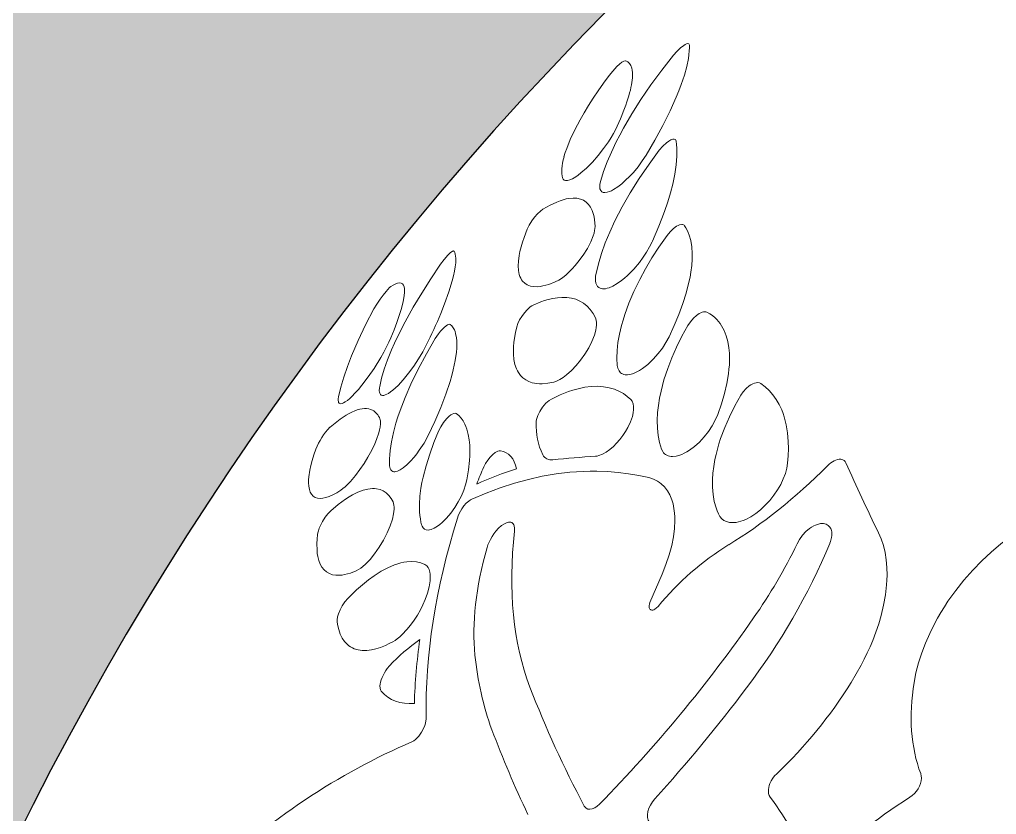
# Model space of a CAD drawing. Extents: x -180 to 858, y -94 to 522.
# Drawn here: x 282.27 to 293.26, y 199.2 to 208.13 of the extents above; entities that cross this region are included whole.
import ezdxf

# ---------------------------------------------------------------- set-up
doc = ezdxf.new("R2010")
doc.units = 0
doc.header["$LTSCALE"] = 7
doc.header["$MEASUREMENT"] = 0
doc.layers.add('3', color=3, linetype='CONTINUOUS', lineweight=30)
doc.layers.add('8', color=250, linetype='CONTINUOUS', lineweight=15)

msp = doc.modelspace()

# ---------------------------------------------------------------- hatches: boundary and pattern name
at = {"layer": '8'}
h = msp.add_hatch(dxfattribs=at)
h.set_pattern_fill('DOTS', color=256, scale=15)
edge = h.paths.add_edge_path()
edge.add_arc((200.0873, 158.6719), 80, 0.713621, 5.674838)
edge.add_line((279.6952, 166.5825), (278.8751, 174.8353))
edge.add_arc((338.5811, 180.7683), 60, 180, 185.674838, ccw=False)
edge.add_line((278.5811, 180.7683), (278.5811, 183.2683))
edge.add_arc((313.9889, 183.2683), 35.4078, 134.59211, 180, ccw=False)
edge.add_arc((279.1615, 218.5951), 14.2, 314.59211, 353.01513)
edge.add_line((293.2561, 216.8683), (299.9455, 271.4683))
edge.add_line((299.9455, 271.4683), (290.5106, 271.4683))
edge.add_arc((290.5106, 268.4683), 3, -6.98487, 90, ccw=False)
edge.add_line((293.4884, 268.1034), (287.3006, 217.5979))
edge.add_arc((279.1615, 218.5951), 8.2, 314.59211, 353.01513, ccw=False)
edge.add_arc((313.9889, 183.2683), 41.4078, 134.59211, 180)
edge.add_line((272.5811, 183.2683), (272.5811, 180.7683))
edge.add_arc((338.5811, 180.7683), 66, 180, 185.674838)
edge.add_line((272.9045, 174.242), (273.7246, 165.9892))
edge.add_arc((200.0873, 158.6719), 74, 0.713621, 5.674838, ccw=False)
edge.add_line((274.0815, 159.5935), (275.1792, 71.4672))
edge.add_arc((251.1811, 71.1683), 24, -7.18144, 0.71362, ccw=False)
edge.add_line((274.9928, 68.168), (272.8635, 51.2687))
edge.add_arc((308.5811, 46.7683), 36, 172.81856, 180)
edge.add_line((272.5811, 46.7683), (272.5811, 28.5536))
edge.add_line((272.5811, 28.5536), (277.283, 31.2683))
edge.add_arc((279.8811, 32.7683), 3, 102.61589, 210.00002, ccw=False)
edge.add_arc((317.6926, 42.7683), 39.1115, 180, 190.41795, ccw=False)
edge.add_line((278.5811, 42.7683), (278.5811, 46.7683))
edge.add_arc((308.5811, 46.7683), 30, 172.81856, 180, ccw=False)
edge.add_line((278.8164, 50.5186), (280.9457, 67.4179))
edge.add_arc((251.1811, 71.1683), 30, 352.81856, 360.71362)
edge.add_line((281.1787, 71.5419), (280.955, 89.5054))
edge.add_spline(control_points=[(280.955, 89.5054), (280.6085, 89.5489), (280.19, 89.6158), (279.7098, 89.5857), (279.4541, 89.5699)], knot_values=[1.1087943, 1.1087943, 1.1087943, 1.1087943, 1.6597334, 2.3260541, 2.3260541, 2.3260541, 2.3260541], degree=3, periodic=0)
edge.add_spline(control_points=[(279.4541, 89.5699), (278.933, 89.5377), (277.6799, 89.4633), (278.3579, 92.4753), (278.1687, 93.9777), (277.9127, 96.1116), (278.7934, 95.8714), (279.3774, 95.7298)], knot_values=[2.3260541, 2.3260541, 2.3260541, 2.3260541, 3.683983, 5.7897386, 8.8975835, 9.6671171, 11.0684498, 11.0684498, 11.0684498, 11.0684498], degree=3, periodic=0)
edge.add_spline(control_points=[(279.3774, 95.7298), (279.5328, 95.6921), (280.0877, 95.5619), (280.5627, 95.5572), (280.8792, 95.5924)], knot_values=[11.0684498, 11.0684498, 11.0684498, 11.0684498, 11.4413632, 12.3908823, 12.3908823, 12.3908823, 12.3908823], degree=3, periodic=0)
edge.add_line((280.8792, 95.5924), (280.0811, 159.6683))
h.paths.add_polyline_path([(276.0225, 115.5977), (279.2365, 115.6377), (279.1805, 120.1374), (275.9665, 120.0973)], flags=24)
h.paths.add_polyline_path([(297.9797, 259.8292), (299.0183, 269.5021), (294.544, 269.9825), (293.5054, 260.3096)], flags=24)
h.paths.add_polyline_path([(277.3374, 33.6102), (277.3374, 42.9959), (272.8374, 42.9959), (272.8374, 33.6102)], flags=25)

# ---------------------------------------------------------------- linework, layer by layer
at = {"layer": '3'}
for radius in [41.4078, 35.4078]:
    msp.add_arc((313.9889, 183.2683), radius, 134.59211, 180, dxfattribs=at)
at = {"layer": '8'}
msp.add_line((289.495, 201.8948), (289.3589, 201.5757), dxfattribs=at)
for points in [[(289.8025, 207.8408), (289.803, 207.8091), (289.8017, 207.7753), (289.7978, 207.7339), (289.7915, 207.6899), (289.7731, 207.6008), (289.7461, 207.5031), (289.7108, 207.3975), (289.6845, 207.3276), (289.6549, 207.2549), (289.5862, 207.1016), (289.5049, 206.9386), (289.4151, 206.7742), (289.3149, 206.6042)], [(289.6219, 207.7271), (289.6605, 207.771), (289.702, 207.8106), (289.7392, 207.8389), (289.756, 207.8488), (289.7704, 207.8552), (289.7851, 207.8582), (289.7955, 207.8556), (289.8012, 207.8479), (289.8025, 207.8408)], [(288.8048, 206.3194), (288.8375, 206.422), (288.8776, 206.5288), (288.9248, 206.6391), (288.9788, 206.7527), (289.0185, 206.83), (289.0609, 206.9085), (289.154, 207.0682), (289.2574, 207.2309), (289.3703, 207.3956), (289.492, 207.5613), (289.6219, 207.7271)], [(288.8998, 207.4995), (288.9404, 207.5501), (288.9864, 207.5996), (289.0156, 207.6268), (289.0423, 207.648), (289.0644, 207.6613), (289.0782, 207.6655), (289.0829, 207.6651)], [(289.0829, 207.6651), (289.0962, 207.6602), (289.1084, 207.6536), (289.1192, 207.6454), (289.1289, 207.6355), (289.1446, 207.6113), (289.1555, 207.581), (289.1599, 207.5591), (289.1626, 207.5351), (289.1634, 207.5054), (289.162, 207.473)], [(288.3921, 206.5869), (288.4057, 206.6328), (288.4221, 206.6807), (288.4629, 206.782), (288.5138, 206.8899), (288.5742, 207.0035), (288.6195, 207.0821), (288.6686, 207.1625), (288.7213, 207.2446), (288.7776, 207.3284), (288.8371, 207.4133), (288.8998, 207.4995)], [(288.9911, 206.929), (288.9721, 206.8896), (288.9494, 206.8476), (288.9222, 206.8015), (288.8916, 206.754), (288.8376, 206.6778), (288.7773, 206.6014), (288.7124, 206.5276), (288.6454, 206.46), (288.5828, 206.4047), (288.5527, 206.3814), (288.524, 206.3613), (288.4884, 206.3401), (288.4568, 206.3258), (288.4297, 206.3187), (288.4101, 206.3183), (288.3947, 206.3233), (288.3835, 206.3333), (288.3767, 206.348)], [(289.6536, 206.7618), (289.6582, 206.7241), (289.6612, 206.6844), (289.6623, 206.6394), (289.6612, 206.5921), (289.6534, 206.495), (289.6379, 206.3905), (289.6146, 206.2789), (289.5893, 206.1809), (289.5587, 206.0788), (289.523, 205.973), (289.4929, 205.8913), (289.4599, 205.8079), (289.3857, 205.6365), (289.3825, 205.6295)], [(289.4643, 206.661), (289.5025, 206.7056), (289.544, 206.7442), (289.5698, 206.7632), (289.5938, 206.7768), (289.6151, 206.7842), (289.6326, 206.785), (289.6452, 206.7792), (289.6507, 206.7718), (289.6536, 206.7618)], [(288.7521, 205.2737), (288.7787, 205.3848), (288.8136, 205.5001), (288.8563, 205.6188), (288.9066, 205.7406), (288.9641, 205.8648), (289.0035, 205.9434), (289.0456, 206.0227), (289.1372, 206.1826), (289.2384, 206.3435), (289.3485, 206.5044), (289.4643, 206.661)], [(289.3149, 206.6042), (289.2727, 206.5397), (289.2246, 206.4748), (289.172, 206.4115), (289.1292, 206.3651), (289.0851, 206.3218), (289.0416, 206.2834), (288.9987, 206.2501), (288.9488, 206.2175), (288.9253, 206.2052), (288.9032, 206.1955), (288.8764, 206.1872), (288.8531, 206.1841), (288.8334, 206.1862), (288.8168, 206.1938), (288.8047, 206.2067), (288.797, 206.2246), (288.7943, 206.2397), (288.7938, 206.2569), (288.7957, 206.2785), (288.8048, 206.3194)], [(288.1551, 205.9962), (288.2359, 206.0423), (288.3118, 206.0781), (288.3486, 206.0924), (288.3839, 206.1039), (288.4161, 206.1123), (288.4469, 206.1182), (288.4943, 206.1226), (288.5377, 206.1204), (288.577, 206.1119), (288.6122, 206.0971), (288.6431, 206.0761), (288.6692, 206.05), (288.6913, 206.0184), (288.7093, 205.9815), (288.7234, 205.9394), (288.7301, 205.9104), (288.7353, 205.8795), (288.7392, 205.8431), (288.7411, 205.8045)], [(287.9782, 205.7738), (288.0006, 205.8187), (288.0316, 205.8677), (288.0617, 205.9075), (288.0946, 205.9447), (288.126, 205.9745), (288.1551, 205.9962)], [(288.7411, 205.8045), (288.7401, 205.782), (288.7365, 205.7569), (288.7297, 205.728), (288.7201, 205.6969), (288.6939, 205.6324), (288.6754, 205.5947), (288.6546, 205.5565), (288.6062, 205.4795), (288.5493, 205.4024), (288.5174, 205.3641), (288.484, 205.3273), (288.4499, 205.2927), (288.4156, 205.2612), (288.3734, 205.2273), (288.3322, 205.1996), (288.2944, 205.18)], [(289.551, 205.7016), (289.5849, 205.7429), (289.6227, 205.7791), (289.6588, 205.8054), (289.6764, 205.8149), (289.6927, 205.8216), (289.716, 205.826), (289.7263, 205.8253), (289.7352, 205.8226), (289.7423, 205.8182), (289.7478, 205.8121)], [(289.7478, 205.8121), (289.763, 205.7887), (289.7768, 205.7635), (289.7893, 205.7361), (289.8003, 205.7069), (289.8175, 205.6444), (289.8286, 205.5755), (289.8336, 205.5009), (289.833, 205.4345), (289.8282, 205.3645), (289.8191, 205.2912), (289.8095, 205.2343), (289.7976, 205.1758), (289.7668, 205.0544), (289.7298, 204.9362), (289.685, 204.814), (289.6328, 204.6891), (289.5738, 204.5626)], [(288.2944, 205.18), (288.2224, 205.1525), (288.1871, 205.142), (288.1534, 205.1342), (288.1238, 205.1293), (288.0958, 205.1266), (288.0524, 205.1271), (288.0135, 205.1337), (287.9793, 205.1464), (287.95, 205.165), (287.9256, 205.1892), (287.9145, 205.2045), (287.9048, 205.2213), (287.896, 205.241), (287.8889, 205.2623), (287.8796, 205.3079), (287.8764, 205.359), (287.8788, 205.4151), (287.8869, 205.4757), (287.8964, 205.5234), (287.9088, 205.5732), (287.9243, 205.6262), (287.9427, 205.6811), (287.9782, 205.7738)], [(288.9919, 204.2415), (288.9872, 204.3225), (288.9897, 204.4083), (288.9992, 204.4983), (289.0155, 204.5921), (289.0384, 204.6892), (289.0559, 204.7513), (289.0758, 204.8143), (289.1228, 204.9427), (289.1787, 205.0736), (289.2432, 205.206), (289.3095, 205.3286), (289.3818, 205.4504), (289.4601, 205.5717), (289.551, 205.7016)], [(289.3825, 205.6295), (289.3546, 205.5735), (289.3215, 205.5162), (289.2824, 205.4566), (289.2394, 205.3982), (289.176, 205.323), (289.1416, 205.2867), (289.1065, 205.2525), (289.0727, 205.2226), (289.0389, 205.1952), (288.9901, 205.1607), (288.9431, 205.1335), (288.899, 205.1145), (288.8783, 205.1082), (288.8587, 205.1041), (288.8263, 205.1026), (288.8119, 205.1046), (288.7988, 205.1085), (288.7834, 205.1166), (288.7706, 205.1278), (288.7603, 205.142), (288.7509, 205.1645), (288.7459, 205.1913), (288.7453, 205.2218), (288.7475, 205.2469), (288.7521, 205.2737)], [(287.0025, 205.3781), (287.0426, 205.4321), (287.0853, 205.4812), (287.1133, 205.5076), (287.1364, 205.5242), (287.1441, 205.5275), (287.1503, 205.5285), (287.1548, 205.5273), (287.1578, 205.524)], [(287.1578, 205.524), (287.1639, 205.5097), (287.1687, 205.4935), (287.1728, 205.4711), (287.1749, 205.4461), (287.174, 205.3941), (287.1694, 205.35), (287.1615, 205.3017), (287.1504, 205.2489), (287.1361, 205.1923), (287.0986, 205.069), (287.0497, 204.9329), (287.0071, 204.8264)], [(286.3191, 204.006), (286.3409, 204.0997), (286.3709, 204.1998), (286.4086, 204.3055), (286.4535, 204.4163), (286.4873, 204.4925), (286.524, 204.5706), (286.6056, 204.7313), (286.6975, 204.8973), (286.7918, 205.0554), (286.8938, 205.2161), (287.0025, 205.3781)], [(286.446, 205.1297), (286.4706, 205.1447), (286.493, 205.1562), (286.5195, 205.1659), (286.5421, 205.1694), (286.5608, 205.1669), (286.5757, 205.1585), (286.5869, 205.1446), (286.5946, 205.1253), (286.598, 205.1075), (286.5996, 205.087), (286.599, 205.0593), (286.596, 205.0281), (286.5829, 204.9556), (286.5607, 204.8708), (286.5388, 204.8008), (286.5125, 204.7251), (286.4809, 204.6414), (286.4449, 204.5524)], [(286.2549, 204.8789), (286.2856, 204.9294), (286.3233, 204.9851), (286.3572, 205.0308), (286.3918, 205.0739), (286.4308, 205.1163), (286.446, 205.1297)], [(288.0448, 204.9188), (288.1314, 204.9551), (288.1734, 204.9697), (288.2143, 204.9818), (288.2672, 204.9942), (288.3181, 205.0023), (288.3669, 205.0061), (288.4226, 205.0049), (288.475, 204.9977), (288.524, 204.9844), (288.5696, 204.9652), (288.6114, 204.9401), (288.6513, 204.9079), (288.687, 204.8695), (288.7185, 204.8253), (288.7458, 204.7753)], [(285.8572, 203.8869), (285.8831, 203.9956), (285.9163, 204.1094), (285.9566, 204.2281), (286.0038, 204.3511), (286.0389, 204.4353), (286.0768, 204.5212), (286.1606, 204.6974), (286.2549, 204.8789)], [(287.8608, 204.6754), (287.8733, 204.7125), (287.8928, 204.7529), (287.9171, 204.7927), (287.946, 204.8319), (287.9774, 204.8673), (288.0122, 204.8984), (288.0291, 204.9102), (288.0448, 204.9188)], [(289.785, 204.6902), (289.8136, 204.7332), (289.8481, 204.773), (289.8805, 204.8021), (289.9135, 204.8246), (289.9298, 204.833), (289.9457, 204.8393), (289.9607, 204.8431), (289.9748, 204.8445), (289.9872, 204.8434), (289.9981, 204.8398)], [(289.9981, 204.8398), (290.0314, 204.822), (290.0626, 204.8011), (290.0916, 204.7772), (290.1117, 204.7576), (290.1305, 204.7365), (290.1485, 204.7132), (290.1651, 204.6883), (290.1938, 204.6345), (290.2171, 204.5748), (290.2347, 204.5097), (290.2467, 204.4395), (290.2522, 204.3789), (290.2539, 204.3153), (290.2519, 204.2492), (290.2478, 204.1979), (290.2418, 204.1454), (290.2235, 204.0369), (290.1972, 203.9246), (290.1632, 203.8091), (290.1218, 203.6912)], [(287.1136, 204.7009), (287.1312, 204.6847), (287.1463, 204.6649), (287.159, 204.6416), (287.167, 204.622), (287.1736, 204.6005), (287.183, 204.5522), (287.1862, 204.5169), (287.1873, 204.4789), (287.1861, 204.4368), (287.1826, 204.392), (287.1691, 204.2967), (287.1472, 204.1926), (287.1305, 204.1275), (287.1109, 204.0599), (287.0639, 203.918), (287.0066, 203.7684), (286.9395, 203.6129), (286.8634, 203.4529)], [(286.9448, 204.5429), (286.9822, 204.5984), (287.003, 204.6249), (287.0244, 204.6492), (287.0451, 204.6696), (287.0652, 204.6863), (287.0819, 204.6971), (287.0958, 204.7029), (287.106, 204.7038), (287.1136, 204.7009)], [(288.7458, 204.7753), (288.7539, 204.7517), (288.7578, 204.7238), (288.7577, 204.6922), (288.755, 204.6664), (288.75, 204.639), (288.7337, 204.5803), (288.7068, 204.5117), (288.6712, 204.4407), (288.6282, 204.3694), (288.5788, 204.2998), (288.529, 204.2395), (288.4761, 204.1842), (288.4214, 204.1357), (288.3819, 204.1063), (288.3434, 204.0824), (288.3086, 204.0656), (288.276, 204.0546)], [(288.276, 204.0546), (288.2087, 204.0408), (288.1457, 204.0348), (288.1155, 204.0348), (288.0865, 204.0368), (288.0598, 204.0407), (288.0345, 204.0465), (287.9961, 204.0598), (287.9615, 204.0781), (287.9305, 204.101), (287.9035, 204.1285), (287.8803, 204.1604), (287.8683, 204.1816), (287.8577, 204.2042), (287.8409, 204.2536), (287.8296, 204.3082), (287.8239, 204.3678), (287.8232, 204.4099), (287.8248, 204.454), (287.8287, 204.5), (287.835, 204.5477), (287.8462, 204.6105), (287.8608, 204.6754)], [(289.4888, 203.3018), (289.4768, 203.3377), (289.4666, 203.375), (289.4511, 203.4532), (289.4424, 203.5362), (289.4403, 203.6232), (289.4448, 203.714), (289.4534, 203.7921), (289.4663, 203.8722), (289.4834, 203.954), (289.4989, 204.0163), (289.5166, 204.0793), (289.5587, 204.2071), (289.6054, 204.3274), (289.6587, 204.4479), (289.7185, 204.5687), (289.785, 204.6902)], [(286.4449, 204.5524), (286.4233, 204.5035), (286.3976, 204.451), (286.3665, 204.3923), (286.3319, 204.3311), (286.2556, 204.2086), (286.1891, 204.1124), (286.1189, 204.0201), (286.079, 203.9721), (286.0397, 203.9282), (286.0102, 203.8978), (285.9821, 203.8713), (285.9559, 203.8492), (285.9322, 203.8318), (285.9136, 203.8209), (285.8974, 203.8139), (285.8827, 203.8108), (285.8708, 203.8122), (285.8628, 203.8172), (285.8572, 203.8254), (285.8542, 203.8347), (285.8529, 203.846), (285.8537, 203.8648), (285.8572, 203.8869)], [(286.431, 203.112), (286.4292, 203.1506), (286.4292, 203.1909), (286.4315, 203.2378), (286.436, 203.2866), (286.4506, 203.3837), (286.4728, 203.4863), (286.5021, 203.5938), (286.524, 203.6631), (286.5484, 203.734), (286.6047, 203.8799), (286.6706, 204.0306), (286.7525, 204.1988), (286.8442, 204.3702), (286.9448, 204.5429)], [(289.5738, 204.5626), (289.5393, 204.499), (289.4982, 204.4354), (289.4524, 204.3747), (289.396, 204.3109), (289.3358, 204.2537), (289.3048, 204.2284), (289.2738, 204.2055), (289.243, 204.1857), (289.2128, 204.1689), (289.1882, 204.1574), (289.1643, 204.1484), (289.134, 204.1402), (289.1056, 204.1365), (289.0797, 204.1376), (289.0651, 204.1406), (289.0516, 204.1454), (289.0395, 204.1519), (289.0285, 204.1601), (289.0189, 204.17), (289.0107, 204.1816), (288.9984, 204.2089), (288.9919, 204.2415)], [(286.8429, 204.4694), (286.8025, 204.3937), (286.756, 204.3153), (286.7025, 204.2342), (286.6449, 204.1552), (286.5847, 204.0811), (286.5257, 204.0172), (286.4967, 203.9892), (286.4686, 203.9644), (286.4421, 203.9438), (286.4172, 203.9271), (286.3988, 203.917), (286.3819, 203.9098), (286.365, 203.9053), (286.3506, 203.9045)], [(290.3819, 203.9061), (290.4087, 203.9449), (290.4408, 203.9808), (290.4758, 204.0108), (290.4952, 204.0239), (290.5147, 204.0346), (290.5335, 204.0425), (290.5516, 204.0475), (290.5722, 204.0496), (290.5907, 204.0471), (290.6063, 204.04)], [(286.3506, 203.9045), (286.3369, 203.9082), (286.3265, 203.9164), (286.3193, 203.9289), (286.316, 203.9408), (286.3144, 203.9548), (286.3161, 203.9884), (286.3191, 204.006)], [(288.2497, 203.8623), (288.3479, 203.9094), (288.4439, 203.9473), (288.4914, 203.963), (288.5381, 203.9764), (288.583, 203.9871), (288.6271, 203.9954), (288.6994, 204.0044), (288.7689, 204.0066), (288.8354, 204.0023), (288.8988, 203.9914), (288.9587, 203.974), (289.015, 203.9501), (289.0606, 203.9244), (289.1032, 203.894), (289.1429, 203.8592)], [(290.6063, 204.04), (290.6556, 204.0028), (290.701, 203.9604), (290.7423, 203.9128), (290.7795, 203.8602), (290.8124, 203.8028), (290.8409, 203.7409), (290.8555, 203.7024), (290.8685, 203.6625), (290.8805, 203.6194), (290.8907, 203.5747), (290.9055, 203.4832), (290.9137, 203.3867), (290.9153, 203.3076), (290.9129, 203.2259), (290.9063, 203.142)], [(288.0779, 203.5986), (288.0791, 203.6161), (288.0827, 203.6353), (288.0963, 203.6769), (288.1197, 203.7242), (288.1504, 203.7709), (288.1692, 203.7941), (288.1893, 203.8158), (288.2074, 203.8327), (288.2255, 203.8471), (288.2497, 203.8623)], [(289.1429, 203.8592), (289.1586, 203.8382), (289.1693, 203.8115), (289.1746, 203.7799), (289.1747, 203.7457), (289.1701, 203.7085), (289.161, 203.6689), (289.1515, 203.6381), (289.1396, 203.6065), (289.1095, 203.5426), (289.0835, 203.4973), (289.0539, 203.4526), (289.0204, 203.4085), (288.9844, 203.3671), (288.9471, 203.3296), (288.9087, 203.2966), (288.8661, 203.2662), (288.8244, 203.243), (288.7846, 203.2277), (288.7655, 203.2232), (288.7474, 203.2209)], [(290.1284, 202.5723), (290.1143, 202.6056), (290.1019, 202.6403), (290.0821, 202.7135), (290.0689, 202.7911), (290.0624, 202.8729), (290.0624, 202.9581), (290.0672, 203.0315), (290.0763, 203.1068), (290.0897, 203.1835), (290.1024, 203.2419), (290.1173, 203.301), (290.1347, 203.3607), (290.1541, 203.421), (290.1994, 203.5424), (290.2528, 203.6643), (290.3138, 203.7858), (290.3819, 203.9061)], [(286.3222, 203.6429), (286.3262, 203.6316), (286.3287, 203.6184), (286.3296, 203.5868), (286.325, 203.5491), (286.3184, 203.5174), (286.309, 203.4831), (286.2829, 203.4087), (286.2629, 203.3611), (286.2403, 203.3126), (286.2147, 203.2623), (286.186, 203.2105), (286.143, 203.1396), (286.0963, 203.07), (286.0473, 203.0045), (285.9906, 202.9376), (285.9601, 202.9057), (285.9301, 202.8776), (285.9052, 202.8569), (285.8817, 202.8399)], [(286.9824, 203.5041), (287.0069, 203.5525), (287.038, 203.6007), (287.0691, 203.6395), (287.102, 203.6722), (287.1181, 203.685), (287.1334, 203.6948), (287.1517, 203.7027), (287.1673, 203.7047), (287.1794, 203.7009)], [(287.1794, 203.7009), (287.2086, 203.6781), (287.2347, 203.6506), (287.2578, 203.6185), (287.2779, 203.5819), (287.2895, 203.5551), (287.2998, 203.5265), (287.3161, 203.4639), (287.3256, 203.4066), (287.3313, 203.3448), (287.3332, 203.2789), (287.3322, 203.2268), (287.3291, 203.1726), (287.318, 203.0668), (287.2998, 202.9549)], [(290.1218, 203.6912), (290.0936, 203.6266), (290.0581, 203.5619), (290.0168, 203.4992), (289.9687, 203.4378), (289.9159, 203.3808), (289.8602, 203.3302), (289.8044, 203.2885), (289.7749, 203.2699), (289.7455, 203.2538), (289.7192, 203.2417), (289.6933, 203.2318), (289.6523, 203.221), (289.6136, 203.2172), (289.5956, 203.2181), (289.5787, 203.2208), (289.5632, 203.2251), (289.5487, 203.2313), (289.5355, 203.2392), (289.5234, 203.2487), (289.5127, 203.2598), (289.5033, 203.2724), (289.4888, 203.3018)], [(286.7911, 202.4487), (286.7829, 202.4817), (286.7764, 202.5163), (286.771, 202.5563), (286.7676, 202.5979), (286.7663, 202.6815), (286.7718, 202.7703), (286.7837, 202.8637), (286.7942, 202.9241), (286.8072, 202.986), (286.84, 203.1136), (286.8816, 203.2456), (286.9284, 203.3737), (286.9824, 203.5041)], [(286.8634, 203.4529), (286.8178, 203.3695), (286.7649, 203.2876), (286.7361, 203.2481), (286.706, 203.2103), (286.6653, 203.1641), (286.625, 203.1243), (286.5845, 203.0908), (286.5497, 203.0678), (286.5177, 203.0529), (286.5023, 203.0485), (286.4881, 203.0467), (286.477, 203.0472), (286.467, 203.0495), (286.4539, 203.0568), (286.4438, 203.068), (286.4365, 203.0831), (286.433, 203.0967), (286.431, 203.112)], [(285.5941, 202.7585), (285.5717, 202.773), (285.5533, 202.793), (285.5389, 202.8183), (285.5285, 202.8487), (285.5221, 202.8836), (285.5196, 202.923), (285.5201, 202.9552), (285.5227, 202.9895), (285.5338, 203.0641), (285.5454, 203.1178), (285.5602, 203.1745), (285.5786, 203.2355), (285.6, 203.299)], [(287.491, 203.1009), (287.5107, 203.1388), (287.5349, 203.1761), (287.5619, 203.2105), (287.5901, 203.2392), (287.6192, 203.2623), (287.6466, 203.2771), (287.6629, 203.2816), (287.6772, 203.2818)], [(291.3547, 203.1134), (291.3738, 203.1311), (291.394, 203.1471), (291.4128, 203.1596), (291.4317, 203.1699), (291.4506, 203.1781), (291.4693, 203.1838), (291.4873, 203.1868), (291.5042, 203.1872), (291.5171, 203.1853), (291.5291, 203.1815), (291.5432, 203.1734), (291.5547, 203.162), (291.563, 203.1478)], [(287.3569, 202.74), (287.5166, 202.8075), (287.6756, 202.8668), (287.834, 202.918), (287.9914, 202.9609), (288.1479, 202.9956), (288.3032, 203.0221), (288.4573, 203.0405), (288.5338, 203.0466), (288.6101, 203.0507), (288.6858, 203.0527), (288.7612, 203.0528), (288.881, 203.0486), (288.9996, 203.0392), (289.117, 203.0247), (289.2332, 203.0051), (289.3481, 202.9804)], [(290.9063, 203.142), (290.8973, 203.0861), (290.8815, 203.0279), (290.8584, 202.9663), (290.8293, 202.9048), (290.7933, 202.8424), (290.7521, 202.7818), (290.7059, 202.7236), (290.6557, 202.6692), (290.6031, 202.6203), (290.5483, 202.5769), (290.4921, 202.5401), (290.4355, 202.5106), (290.4077, 202.499), (290.3802, 202.4896), (290.3532, 202.4824), (290.3269, 202.4776), (290.2889, 202.4748), (290.2533, 202.4775), (290.2207, 202.4858), (290.1916, 202.4996), (290.1662, 202.5189), (290.145, 202.5433), (290.1284, 202.5723)], [(287.2998, 202.9549), (287.286, 202.8983), (287.265, 202.8378), (287.238, 202.7755), (287.2032, 202.7092), (287.1629, 202.6439), (287.1181, 202.5816), (287.0704, 202.5249), (287.0202, 202.4748), (286.9951, 202.4534), (286.9703, 202.4348), (286.9327, 202.4117), (286.8976, 202.3969), (286.8812, 202.3928), (286.8658, 202.3909), (286.8424, 202.3929), (286.8228, 202.4012), (286.8071, 202.4155), (286.7957, 202.4353), (286.7911, 202.4487)], [(289.3481, 202.9804), (289.3983, 202.9644), (289.4219, 202.9538), (289.4444, 202.9415), (289.4659, 202.9276), (289.4862, 202.912), (289.5232, 202.8759), (289.5555, 202.8336), (289.5825, 202.7854), (289.6043, 202.7318), (289.6181, 202.6847), (289.6283, 202.6344), (289.6351, 202.5814), (289.6378, 202.5399), (289.6386, 202.4971), (289.6344, 202.4079), (289.6225, 202.3148), (289.6034, 202.2185), (289.5749, 202.1118), (289.5387, 202.004), (289.495, 201.8948)], [(285.7685, 202.608), (285.8532, 202.6785), (285.9353, 202.7381), (285.9753, 202.7637), (286.0143, 202.7862), (286.0745, 202.816), (286.1319, 202.8379), (286.186, 202.8518), (286.2367, 202.8576), (286.2607, 202.8574), (286.2837, 202.8554), (286.3235, 202.8463), (286.3598, 202.8308), (286.3927, 202.8088), (286.4221, 202.7806), (286.4477, 202.7465), (286.4698, 202.7068)], [(287.194, 202.5261), (287.2027, 202.5506), (287.2138, 202.576), (287.2435, 202.6287), (287.2673, 202.6619), (287.2932, 202.6918), (287.3203, 202.7167), (287.3389, 202.7302), (287.3569, 202.74)], [(286.4698, 202.7068), (286.4757, 202.6908), (286.4796, 202.6722), (286.4816, 202.6501), (286.4814, 202.6258), (286.4751, 202.5727), (286.4615, 202.5136), (286.4366, 202.4383), (286.4032, 202.3594), (286.3623, 202.2793), (286.315, 202.2003), (286.2626, 202.1251), (286.211, 202.0618), (286.1579, 202.0068), (286.1314, 201.9834), (286.1053, 201.9633), (286.0802, 201.9469), (286.0562, 201.9343)], [(285.6204, 202.3426), (285.6238, 202.3617), (285.6297, 202.3832), (285.64, 202.4125), (285.6532, 202.443), (285.6775, 202.4893), (285.706, 202.5346), (285.737, 202.5752), (285.7685, 202.608)], [(287.5269, 202.1946), (287.5367, 202.2244), (287.5492, 202.2548), (287.5647, 202.2865), (287.5827, 202.3176), (287.6032, 202.3484), (287.6256, 202.3776), (287.6569, 202.4121), (287.6894, 202.4408), (287.7223, 202.4628), (287.7528, 202.4757), (287.7673, 202.479), (287.7809, 202.4798), (287.7931, 202.4783), (287.8037, 202.4745), (287.8125, 202.4689), (287.8199, 202.4613), (287.8264, 202.4513), (287.8313, 202.4395), (287.8364, 202.4122), (287.8355, 202.3784)], [(291.014, 202.2383), (291.041, 202.2865), (291.0747, 202.3324), (291.1134, 202.3741), (291.1546, 202.4089), (291.1775, 202.4244), (291.2007, 202.4377), (291.2218, 202.4477), (291.2429, 202.4555), (291.2782, 202.4637), (291.311, 202.4647), (291.3262, 202.4623), (291.3404, 202.458), (291.3534, 202.4518), (291.3651, 202.4437), (291.38, 202.4283), (291.3916, 202.4094), (291.3994, 202.3877), (291.4029, 202.3696), (291.4041, 202.3504), (291.4033, 202.3288), (291.4002, 202.3063), (291.3882, 202.2611), (291.381, 202.2421)], [(286.0562, 201.9343), (285.9897, 201.9081), (285.9566, 201.898), (285.9247, 201.8904), (285.8966, 201.8857), (285.8698, 201.8831), (285.8274, 201.8836), (285.7886, 201.8899), (285.7534, 201.9022), (285.722, 201.9201), (285.6946, 201.9436), (285.6702, 201.9738), (285.6501, 202.0094), (285.6344, 202.0501), (285.623, 202.0958), (285.6176, 202.1287), (285.6141, 202.1637), (285.6125, 202.2389), (285.6151, 202.2896), (285.6204, 202.3426)], [(291.9301, 202.3617), (291.9604, 202.2922), (291.985, 202.2182), (292.0039, 202.1399), (292.0171, 202.0577), (292.0244, 201.9722), (292.0262, 201.8837), (292.0246, 201.8293), (292.0209, 201.7741), (292.0078, 201.6616), (291.9871, 201.5469), (291.959, 201.4306), (291.9317, 201.3374), (291.9001, 201.2437), (291.8642, 201.1499), (291.8351, 201.0802), (291.8037, 201.0109), (291.7699, 200.9408), (291.7339, 200.8711), (291.6797, 200.7736), (291.6219, 200.6775)], [(292.3293, 200.6775), (292.351, 200.7878), (292.3797, 200.8986), (292.4151, 201.0096), (292.457, 201.1202), (292.5051, 201.2299), (292.5591, 201.3385), (292.5938, 201.4022), (292.6305, 201.4652), (292.6698, 201.5287), (292.7108, 201.5913), (292.7975, 201.7124), (292.8905, 201.8293), (292.9894, 201.9413), (293.0905, 202.0448), (293.1961, 202.1429), (293.3059, 202.235), (293.391, 202.3003), (293.4777, 202.3617)], [(285.9603, 201.6225), (286.01, 201.6719), (286.0598, 201.7188), (286.1263, 201.7771), (286.1925, 201.8303), (286.2582, 201.878), (286.3358, 201.9276), (286.4118, 201.9684), (286.4855, 202.0001), (286.5216, 202.0125), (286.557, 202.0225), (286.5912, 202.03), (286.6245, 202.0351), (286.6803, 202.0382), (286.7332, 202.0341), (286.7827, 202.0228), (286.8285, 202.0045)], [(286.8285, 202.0045), (286.8484, 201.9907), (286.8643, 201.9712), (286.8763, 201.9463), (286.8842, 201.9167), (286.8874, 201.8946), (286.8887, 201.8708), (286.8863, 201.8189), (286.8756, 201.7531), (286.857, 201.6832), (286.8308, 201.6099), (286.8055, 201.5514), (286.7765, 201.4932), (286.7431, 201.4344), (286.7066, 201.3773), (286.6673, 201.3229), (286.6258, 201.2722), (286.573, 201.217), (286.545, 201.1916), (286.5171, 201.1691), (286.492, 201.1515), (286.4672, 201.1366)], [(285.8415, 201.3565), (285.8412, 201.3835), (285.8464, 201.4155), (285.8567, 201.4506), (285.8751, 201.4956), (285.8989, 201.5405), (285.9282, 201.5846), (285.9603, 201.6225)], [(289.3589, 201.5757), (289.3531, 201.5593), (289.3497, 201.5432), (289.3489, 201.5297), (289.3504, 201.5177), (289.3532, 201.5093), (289.3575, 201.5023), (289.3633, 201.4969), (289.3702, 201.4933), (289.3795, 201.4915), (289.3899, 201.4923), (289.4021, 201.4958), (289.4145, 201.5019), (289.4334, 201.5157), (289.4508, 201.5336)], [(286.4672, 201.1366), (286.425, 201.1145), (286.3836, 201.095), (286.3297, 201.0732), (286.2776, 201.0564), (286.2275, 201.0448), (286.1738, 201.0378), (286.1233, 201.0376), (286.0763, 201.044), (286.0331, 201.0569), (286.0122, 201.0662), (285.9925, 201.0772), (285.9738, 201.0899), (285.9564, 201.1042), (285.9248, 201.1377), (285.898, 201.1772), (285.8759, 201.2226), (285.8586, 201.2734), (285.8488, 201.3137), (285.8415, 201.3565)], [(286.3366, 200.5793), (286.3276, 200.595), (286.3229, 200.6159), (286.3224, 200.6404), (286.3246, 200.6606), (286.329, 200.6822), (286.3363, 200.7084), (286.3461, 200.7349), (286.3721, 200.7881), (286.3875, 200.8132), (286.4042, 200.8366), (286.429, 200.8657)], [(286.6813, 200.0101), (286.7042, 200.0228), (286.7227, 200.037), (286.7409, 200.0543), (286.7588, 200.0744), (286.7754, 200.0964), (286.7906, 200.1201), (286.8045, 200.145), (286.8264, 200.196), (286.8341, 200.2214), (286.8396, 200.2463), (286.8422, 200.2668), (286.8429, 200.286)], [(290.7845, 199.6534), (290.761, 199.6286), (290.7406, 199.6017), (290.723, 199.5728), (290.709, 199.5428), (290.701, 199.5204), (290.6953, 199.4979), (290.692, 199.4763), (290.6911, 199.4555), (290.6936, 199.4303), (290.7004, 199.4074), (290.7113, 199.3881)], [(292.2818, 199.3881), (292.3084, 199.4076), (292.333, 199.4306), (292.3553, 199.4566), (292.3744, 199.4847), (292.3899, 199.5138), (292.4018, 199.5439), (292.4093, 199.5741), (292.4123, 199.6021), (292.4107, 199.629), (292.4045, 199.6534)], [(289.412, 199.3689), (289.386, 199.3361), (289.3645, 199.3009), (289.3479, 199.264), (289.3365, 199.2264), (289.3314, 199.1918), (289.3321, 199.1592), (289.339, 199.1303), (289.3445, 199.1182), (289.3516, 199.1076), (289.3632, 199.0957), (289.3769, 199.087), (289.3925, 199.0817)], [(288.6201, 199.2898), (288.6292, 199.2763), (288.6408, 199.2656), (288.6606, 199.2562), (288.6839, 199.2538), (288.7091, 199.2583), (288.7371, 199.2702), (288.7647, 199.2883), (288.7911, 199.3118)]]:
    msp.add_lwpolyline(points, dxfattribs=at)
for centre, radius, start, end in [((281.737, 207.0358), 5.7145, 333.31475, 337.25518), ((286.1426, 203.5712), 0.1931, 21.77273, 60.5405), ((286.2948, 203.0271), 0.7462, 135.78965, 158.62612), ((288.8672, 203.5715), 0.789, 178.03045, 205.01752), ((288.2473, 203.2872), 0.1067, 207.4595, 280.4847), ((289.747, 188.0246), 15.2291, 93.76333, 95.57722), ((290.0561, 201.9195), 2.8241, 155.26997, 159.49049), ((289.0461, 199.28), 3.9802, 107.36303, 114.25478), ((309.8366, 211.2048), 19.971, 203.79318, 206.28256), ((291.9593, 199.4681), 3.2486, 121.8484, 140.53092), ((284.6034, 205.0703), 7.3447, 322.69715, 337.35051), ((285.6771, 204.8079), 5.9234, 324.91372, 334.29082), ((277.1867, 210.6837), 16.2482, 315.58, 325.1686), ((288.0347, 199.3512), 2.207, 124.94704, 136.67219), ((293.0737, 200.255), 6.3676, 171.82943, 178.30762), ((290.8057, 201.3206), 3.4316, 185.58307, 200.0254), ((287.1789, 203.4539), 5.239, 313.49326, 327.99925), ((298.9788, 204.8361), 11.7499, 200.99922, 208.1655), ((275.9994, 211.5166), 18.0961, 317.8333, 322.97144), ((298.342, 204.171), 11.4885, 200.511, 205.666), ((287.255, 196.8333), 4.2983, 23.66485, 36.47074), ((297.0313, 192.0187), 8.7673, 122.80147, 131.76009)]:
    msp.add_arc(centre, radius, start, end, dxfattribs=at)
for centre, major_axis, ratio, start_param, end_param in [((288.1756, 206.2622), (-0.9363, -1.387), 0.2267776, 2.2178895, 2.7637193), ((289.4386, 207.4368), (-1.0174, -1.1628), 0.2890953, 5.747546, 6.0978422), ((284.782, 200.918), (-1.4556, -2.821), 0.2203413, 3.1418217, 3.6422312), ((287.1917, 202.3258), (-0.5581, -0.9306), 0.4121729, 2.7166709, 3.3109844), ((290.5874, 204.5255), (-2.1404, -2.5354), 0.4583847, 0.9324914, 1.3938314), ((286.3872, 203.9645), (-0.8065, -1.1983), 0.2671212, 0.0400389, 0.571042), ((292.9021, 203.8173), (-5.0272, -6.0132), 0.5629389, 5.3477875, 5.7124598), ((293.6155, 205.0597), (-5.0321, -5.3097), 0.5473845, 5.6557573, 6.0259359), ((290.0892, 203.1132), (-2.2429, -3.0415), 0.5008804, 5.3534679, 5.7815228), ((294.6175, 201.2286), (-1.857, -2.1004), 0.6630131, 5.4708997, 5.9461822), ((287.5636, 202.3013), (-1.1412, -1.7959), 0.424729, 6.1589846, 6.5927201), ((300.6834, 148.5556), (13.0023, -51.7904), 0.3546038, 3.1971544, 3.3375501)]:
    msp.add_ellipse(centre, major_axis=major_axis, ratio=ratio, start_param=start_param, end_param=end_param, dxfattribs=at)

doc.saveas('drawing.dxf')
